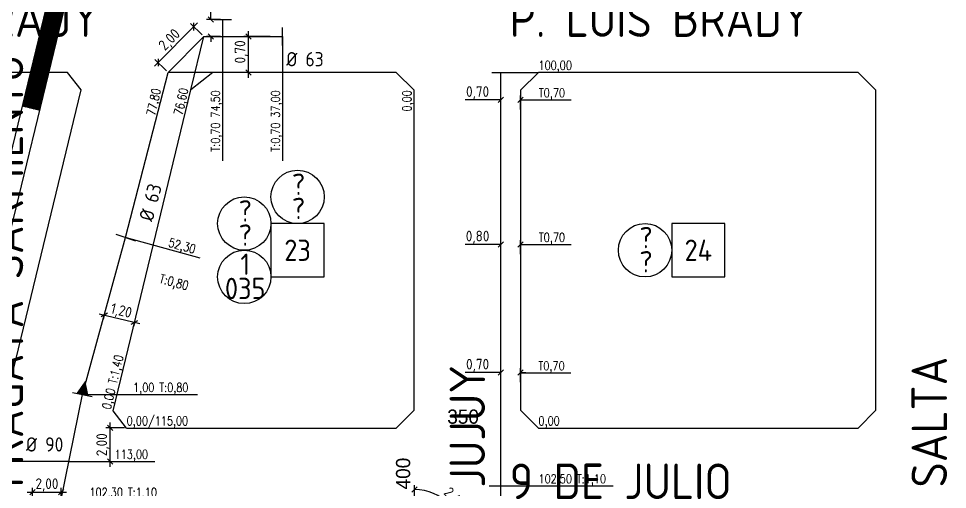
# Model space of a CAD drawing. Extents: x -48 to 13651, y -112 to 3468.
# Drawn here: x 2280.9 to 2542.3, y 1871.9 to 2004.3 of the extents above; entities that cross this region are included whole.
import ezdxf
from ezdxf.enums import TextEntityAlignment as Align

# ---------------------------------------------------------------- set-up
doc = ezdxf.new("R2010")
doc.units = 0
doc.header["$LTSCALE"] = 6
doc.header["$MEASUREMENT"] = 0
doc.layers.get('0').update_dxf_attribs({"linetype": 'CONTINUOUS'})
doc.layers.get('DEFPOINTS').update_dxf_attribs({"linetype": 'CONTINUOUS'})
for name, color, linetype in [('63', 171, 'CONTINUOUS'), ('90', 11, 'CONTINUOUS'), ('AMPLIACIONES', 2, 'CONTINUOUS'), ('CAS', 7, 'CONTINUOUS'), ('Caño 110mm', 170, 'CONTINUOUS'), ('COTA', 2, 'CONTINUOUS'), ('MANZANAS', 7, 'CONTINUOUS'), ('NUMCASA', 12, 'CONTINUOUS'), ('NUMERO-CROQUIS', 13, 'CONTINUOUS'), ('NUMERO-MANZANA', 4, 'CONTINUOUS'), ('PROGRESIVA', 60, 'CONTINUOUS'), ('REDUCCIONES', 13, 'CONTINUOUS'), ('ROTULO', 7, 'CONTINUOUS'), ('TXTDIAMETRO', 7, 'CONTINUOUS')]:
    doc.layers.add(name, color=color, linetype=linetype)
doc.layers.add('ATENCION', color=7, linetype='CONTINUOUS', plot=False)
doc.styles.add('ABADIMTCONDE', font='isocp.shx')
doc.styles.add('GEOSLAB703LTBT', font='isocp.shx', dxfattribs={"width": 0.9, "height": 8})
doc.styles.add('GOTHICE', font='GOTHICE.shx', dxfattribs={"height": 0.6})
doc.styles.add('ROMANS', font='romans.shx', dxfattribs={"width": 0.8, "height": 2.5})
doc.dimstyles.new('COTA02', dxfattribs={"dimtxt": 3, "dimasz": 1.5, "dimexe": 1.25, "dimexo": 0.625, "dimgap": 0.3, "dimtad": 1, "dimtoh": 1, "dimdsep": 46, "dimlunit": 6, "dimtxsty": 'ABADIMTCONDE', "dimblk1": 'OBLIQUE', "dimblk2": 'OBLIQUE', "dimsah": 1, "dimcen": 2.5, "dimdle": 1.5, "dimclrd": 60, "dimclre": 60, "dimclrt": 256, "dimadec": 0, "dimazin": 0, "dimtfac": 1, "dimtix": 1, "dimtofl": 0, "dimtmove": 0, "dimatfit": 0, "dimldrblk": 'OBLIQUE', "dimfxl": 1, "dimtolj": 1, "dimtzin": 0, "dimarcsym": 0})

# ---------------------------------------------------------------- blocks, each defined once
blk = doc.blocks.new('CUADRADO')
at = {"layer": 'NUMERO-MANZANA', "linetype": 'Continuous'}
blk.add_lwpolyline([(-7.5, -7.5), (7.5, -7.5), (7.5, 7.5), (-7.5, 7.5)], close=True, dxfattribs=at)
blk = doc.blocks.new('CUPLARED')
at = {"layer": 'REDUCCIONES'}
blk.add_lwpolyline([(4, 0, 0, 3.5, 0), (0, 0, 3.5, 3.5, 0)], format="xyseb", dxfattribs=at)
blk = doc.blocks.new('D63')
at = {"layer": 'TXTDIAMETRO', "color": 7, "ltscale": 0.1, "style": 'ABADIMTCONDE'}
blk.add_text('Ø 63', height=4, dxfattribs=at).set_placement((0, 0), align=Align.MIDDLE)
blk = doc.blocks.new('_OBLIQUE')
at = {"color": 0, "linetype": 'ByBlock'}
blk.add_line((-0.5, -0.5), (0.5, 0.5), dxfattribs=at)
blk = doc.blocks.new('*D246')
at = {"layer": 'COTA', "color": 60, "lineweight": -2, "transparency": 16777216}
for p, q in [((2392.35, 1868.66), (2392.35, 1873.06)), ((2402.97, 1858.03), (2407.37, 1858.03))]:
    blk.add_line(p, q, dxfattribs=at)
blk.add_arc((2392.35, 1858.03), 13.78, 360, 90, dxfattribs=at)
at = {"layer": 'DEFPOINTS', "color": 0, "transparency": 16777216}
for p in [(2392.35, 1868.03), (2404.28, 1864.92), (2392.35, 1858.03), (2402.35, 1858.03)]:
    blk.add_point(p, dxfattribs=at)
at = {"layer": 'COTA', "color": 60, "lineweight": -2, "transparency": 16777216, "xscale": 1.5, "yscale": 1.5, "zscale": 1.5}
for p, rotation in [((2392.35, 1871.81), 180.0000000000009), ((2406.12, 1858.03), 269.9999999999991)]:
    blk.add_blockref('_OBLIQUE', p, dxfattribs=dict(at, rotation=rotation))
at = {"layer": 'COTA', "transparency": 16777216, "insert": (2403.52, 1869.21), "char_height": 3, "attachment_point": 5, "rotation": 315, "style": 'ABADIMTCONDE'}
blk.add_mtext('\\A1;2,40', dxfattribs=at)
blk = doc.blocks.new('*D315')
at = {"layer": 'COTA', "color": 60, "lineweight": -2, "transparency": 16777216}
for p, q in [((2284.88, 1869.67), (2284.88, 1872.35)), ((2292.93, 1869.67), (2292.93, 1872.35)), ((2283.38, 1871.1), (2294.43, 1871.1))]:
    blk.add_line(p, q, dxfattribs=at)
at = {"layer": 'DEFPOINTS', "color": 0, "transparency": 16777216}
for p in [(2292.93, 1871.1), (2284.88, 1869.05), (2292.93, 1869.05)]:
    blk.add_point(p, dxfattribs=at)
at = {"layer": 'COTA', "color": 60, "lineweight": -2, "transparency": 16777216, "xscale": 1.5, "yscale": 1.5, "zscale": 1.5, "rotation": 180}
blk.add_blockref('_OBLIQUE', (2284.88, 1871.1), dxfattribs=at)
at = {"layer": 'COTA', "color": 60, "lineweight": -2, "transparency": 16777216, "xscale": 1.5, "yscale": 1.5, "zscale": 1.5}
blk.add_blockref('_OBLIQUE', (2292.93, 1871.1), dxfattribs=at)
at = {"layer": 'COTA', "transparency": 16777216, "insert": (2288.91, 1873.13), "char_height": 3, "attachment_point": 5, "style": 'ABADIMTCONDE'}
blk.add_mtext('\\A1;2,00', dxfattribs=at)
blk = doc.blocks.new('*D389')
at = {"layer": 'COTA', "color": 60, "lineweight": -2, "transparency": 16777216}
for p, q in [((2306.7, 1878.24), (2306.7, 1890.65)), ((2310.72, 1889.15), (2305.45, 1889.15)), ((2295.67, 1879.74), (2307.95, 1879.74))]:
    blk.add_line(p, q, dxfattribs=at)
at = {"layer": 'DEFPOINTS', "color": 0, "transparency": 16777216}
for p in [(2306.7, 1889.15), (2311.34, 1889.15), (2295.05, 1879.74)]:
    blk.add_point(p, dxfattribs=at)
at = {"layer": 'COTA', "color": 60, "lineweight": -2, "transparency": 16777216, "xscale": 1.5, "yscale": 1.5, "zscale": 1.5}
for p, rotation in [((2306.7, 1889.15), 90), ((2306.7, 1879.74), 270)]:
    blk.add_blockref('_OBLIQUE', p, dxfattribs=dict(at, rotation=rotation))
at = {"layer": 'COTA', "transparency": 16777216, "insert": (2304.67, 1884.44), "char_height": 3, "attachment_point": 5, "rotation": 90, "style": 'ABADIMTCONDE'}
blk.add_mtext('\\A1;2,00', dxfattribs=at)
blk = doc.blocks.new('*D1456')
at = {"layer": 'DEFPOINTS', "color": 0, "transparency": 16777216}
for p in [(2305.16, 1921.37), (2313.55, 1918.86), (2313.66, 1919.31)]:
    blk.add_point(p, dxfattribs=at)
at = {"layer": 'PROGRESIVA', "color": 60, "lineweight": -2, "transparency": 16777216}
for p, q in [((2303.6, 1921.28), (2315.01, 1918.51)), ((2305.02, 1920.76), (2304.76, 1919.71)), ((2313.52, 1918.7), (2313.26, 1917.65))]:
    blk.add_line(p, q, dxfattribs=at)
at = {"layer": 'PROGRESIVA', "color": 60, "lineweight": -2, "transparency": 16777216, "xscale": 1.5, "yscale": 1.5, "zscale": 1.5}
for p, rotation in [((2305.05, 1920.93), 166.3632747990543), ((2313.55, 1918.86), 346.3632747990543)]:
    blk.add_blockref('_OBLIQUE', p, dxfattribs=dict(at, rotation=rotation))
at = {"layer": 'PROGRESIVA', "transparency": 16777216, "insert": (2309.78, 1921.86), "char_height": 3, "attachment_point": 5, "rotation": 346.3633, "style": 'ABADIMTCONDE'}
blk.add_mtext('\\A1;1,20', dxfattribs=at)
blk = doc.blocks.new('Ø90')
at = {"layer": 'TXTDIAMETRO', "color": 7, "ltscale": 0.1, "style": 'ABADIMTCONDE'}
blk.add_text('Ø 90', height=4, dxfattribs=at).set_placement((0, 0), align=Align.MIDDLE)
blk = doc.blocks.new('*D1739')
at = {"layer": 'DEFPOINTS', "color": 0, "transparency": 16777216}
for p in [(2330.25, 2002.03), (2333.05, 1999.24), (2323.01, 1989.15)]:
    blk.add_point(p, dxfattribs=at)
at = {"layer": 'ROTULO', "color": 60, "lineweight": -2, "transparency": 16777216}
for p, q in [((2319.14, 1990.88), (2331.3, 2003.1)), ((2332.61, 1999.68), (2329.36, 2002.92)), ((2322.56, 1989.59), (2319.31, 1992.82))]:
    blk.add_line(p, q, dxfattribs=at)
at = {"layer": 'ROTULO', "color": 60, "lineweight": -2, "transparency": 16777216, "xscale": 1.5, "yscale": 1.5, "zscale": 1.5}
for p, rotation in [((2330.25, 2002.03), 45.12661943048975), ((2320.2, 1991.94), 225.1266194304897)]:
    blk.add_blockref('_OBLIQUE', p, dxfattribs=dict(at, rotation=rotation))
at = {"layer": 'ROTULO', "transparency": 16777216, "insert": (2323.56, 1998.19), "char_height": 3, "attachment_point": 5, "rotation": 45.1266, "style": 'ABADIMTCONDE'}
blk.add_mtext('\\A1;2,00', dxfattribs=at)
blk = doc.blocks.new('*D1740')
at = {"layer": 'DEFPOINTS', "color": 0, "transparency": 16777216}
for p in [(2345.62, 1999.24), (2352.4, 1999.24), (2352.4, 1989.15)]:
    blk.add_point(p, dxfattribs=at)
at = {"layer": 'ROTULO', "color": 60, "lineweight": -2, "transparency": 16777216}
for p, q in [((2345.62, 1987.65), (2345.62, 2000.74)), ((2351.78, 1999.24), (2344.37, 1999.24)), ((2351.78, 1989.15), (2344.37, 1989.15))]:
    blk.add_line(p, q, dxfattribs=at)
at = {"layer": 'ROTULO', "color": 60, "lineweight": -2, "transparency": 16777216, "xscale": 1.5, "yscale": 1.5, "zscale": 1.5}
for p, rotation in [((2345.62, 1999.24), 90), ((2345.62, 1989.15), 270)]:
    blk.add_blockref('_OBLIQUE', p, dxfattribs=dict(at, rotation=rotation))
at = {"layer": 'ROTULO', "transparency": 16777216, "insert": (2343.6, 1994.92), "char_height": 3, "attachment_point": 5, "rotation": 90, "style": 'ABADIMTCONDE'}
blk.add_mtext('\\A1;0,70', dxfattribs=at)
blk = doc.blocks.new('*D1741')
at = {"layer": 'DEFPOINTS', "color": 0, "transparency": 16777216}
for p in [(2335.08, 2004), (2338.34, 2004), (2338.34, 1999.24)]:
    blk.add_point(p, dxfattribs=at)
at = {"layer": 'ROTULO', "color": 60, "lineweight": -2, "transparency": 16777216}
for p, q in [((2335.08, 2004), (2335.08, 2007)), ((2335.08, 2007), (2341.23, 2007)), ((2337.72, 2004), (2333.83, 2004)), ((2337.72, 1999.24), (2333.83, 1999.24)), ((2335.08, 1999.24), (2335.08, 1997.74))]:
    blk.add_line(p, q, dxfattribs=at)
at = {"layer": 'ROTULO', "color": 60, "lineweight": -2, "transparency": 16777216, "xscale": 1.5, "yscale": 1.5, "zscale": 1.5}
for p, rotation in [((2335.08, 2004), 270), ((2335.08, 1999.24), 90)]:
    blk.add_blockref('_OBLIQUE', p, dxfattribs=dict(at, rotation=rotation))
at = {"layer": 'ROTULO', "transparency": 16777216, "insert": (2338.31, 2009.03), "char_height": 3, "attachment_point": 5, "style": 'ABADIMTCONDE'}
blk.add_mtext('\\A1;1,00', dxfattribs=at)
blk = doc.blocks.new('*D1742')
at = {"layer": 'DEFPOINTS', "color": 0, "transparency": 16777216}
for p in [(2422.23, 1981.4), (2416.64, 1978.07), (2422.23, 1978.07)]:
    blk.add_point(p, dxfattribs=at)
at = {"layer": 'ROTULO', "color": 60, "lineweight": -2, "transparency": 16777216}
for p, q in [((2416.64, 1978.7), (2416.64, 1982.65)), ((2422.23, 1978.7), (2422.23, 1982.65)), ((2416.64, 1981.4), (2406.59, 1981.4)), ((2422.23, 1981.4), (2423.73, 1981.4))]:
    blk.add_line(p, q, dxfattribs=at)
at = {"layer": 'ROTULO', "color": 60, "lineweight": -2, "transparency": 16777216, "xscale": 1.5, "yscale": 1.5, "zscale": 1.5}
blk.add_blockref('_OBLIQUE', (2416.64, 1981.4), dxfattribs=at)
at = {"layer": 'ROTULO', "color": 60, "lineweight": -2, "transparency": 16777216, "xscale": 1.5, "yscale": 1.5, "zscale": 1.5, "rotation": 180}
blk.add_blockref('_OBLIQUE', (2422.23, 1981.4), dxfattribs=at)
at = {"layer": 'ROTULO', "transparency": 16777216, "insert": (2410.11, 1983.42), "char_height": 3, "attachment_point": 5, "style": 'ABADIMTCONDE'}
blk.add_mtext('\\A1;0,70', dxfattribs=at)
blk = doc.blocks.new('*D1743')
at = {"layer": 'DEFPOINTS', "color": 0, "transparency": 16777216}
for p in [(2422.23, 1940.76), (2416.64, 1937.43), (2422.23, 1937.43)]:
    blk.add_point(p, dxfattribs=at)
at = {"layer": 'ROTULO', "color": 60, "lineweight": -2, "transparency": 16777216}
for p, q in [((2416.64, 1940.76), (2406.59, 1940.76)), ((2416.64, 1938.06), (2416.64, 1942.01)), ((2422.23, 1938.06), (2422.23, 1942.01)), ((2422.23, 1940.76), (2423.73, 1940.76))]:
    blk.add_line(p, q, dxfattribs=at)
at = {"layer": 'ROTULO', "color": 60, "lineweight": -2, "transparency": 16777216, "xscale": 1.5, "yscale": 1.5, "zscale": 1.5}
blk.add_blockref('_OBLIQUE', (2416.64, 1940.76), dxfattribs=at)
at = {"layer": 'ROTULO', "color": 60, "lineweight": -2, "transparency": 16777216, "xscale": 1.5, "yscale": 1.5, "zscale": 1.5, "rotation": 180}
blk.add_blockref('_OBLIQUE', (2422.23, 1940.76), dxfattribs=at)
at = {"layer": 'ROTULO', "transparency": 16777216, "insert": (2410.11, 1942.79), "char_height": 3, "attachment_point": 5, "style": 'ABADIMTCONDE'}
blk.add_mtext('\\A1;0,80', dxfattribs=at)
blk = doc.blocks.new('*D1744')
at = {"layer": 'DEFPOINTS', "color": 0, "transparency": 16777216}
for p in [(2422.23, 1904.74), (2416.64, 1901.41), (2422.23, 1901.41)]:
    blk.add_point(p, dxfattribs=at)
at = {"layer": 'ROTULO', "color": 60, "lineweight": -2, "transparency": 16777216}
for p, q in [((2416.64, 1902.04), (2416.64, 1905.99)), ((2422.23, 1902.04), (2422.23, 1905.99)), ((2416.64, 1904.74), (2406.59, 1904.74)), ((2422.23, 1904.74), (2423.73, 1904.74))]:
    blk.add_line(p, q, dxfattribs=at)
at = {"layer": 'ROTULO', "color": 60, "lineweight": -2, "transparency": 16777216, "xscale": 1.5, "yscale": 1.5, "zscale": 1.5}
blk.add_blockref('_OBLIQUE', (2416.64, 1904.74), dxfattribs=at)
at = {"layer": 'ROTULO', "color": 60, "lineweight": -2, "transparency": 16777216, "xscale": 1.5, "yscale": 1.5, "zscale": 1.5, "rotation": 180}
blk.add_blockref('_OBLIQUE', (2422.23, 1904.74), dxfattribs=at)
at = {"layer": 'ROTULO', "transparency": 16777216, "insert": (2410.11, 1906.76), "char_height": 3, "attachment_point": 5, "style": 'ABADIMTCONDE'}
blk.add_mtext('\\A1;0,70', dxfattribs=at)

msp = doc.modelspace()

# ---------------------------------------------------------------- hatches: boundary and pattern name
at = {"layer": 'MANZANAS', "ltscale": 0.1}
h = msp.add_hatch(dxfattribs=at)
h.set_pattern_fill('ANSI37', color=256, style=0)
h.paths.add_polyline_path([(2322.222, 2124.254), (2317.363, 2125.433), (2305.575, 2076.842), (2310.434, 2075.663)])
h.paths.add_polyline_path([(2298.646, 2027.073), (2293.787, 2028.252), (2281.999, 1979.661), (2286.858, 1978.482)])

# ---------------------------------------------------------------- linework, layer by layer
at = {"layer": '63', "ltscale": 0.1}
msp.add_line((2416.642, 1856.359), (2416.642, 1872.845), dxfattribs=at)
at = {"layer": '90', "ltscale": 0.1}
for p, q in [((2292.927, 1869.048), (2298.901, 1898.555)), ((2295.046, 1879.74), (2267.665, 1879.74))]:
    msp.add_line(p, q, dxfattribs=at)
at = {"layer": 'CAS', "ltscale": 0.1}
for p, q in [((2335.844, 2004.004), (2340.844, 2004.004)), ((2355.234, 1996.738), (2355.234, 2001.738)), ((2414.142, 1989.145), (2419.142, 1989.145)), ((2308.255, 1943.652), (2313.795, 1941.808)), ((2296.143, 1899.113), (2301.658, 1897.997)), ((2413.334, 1872.845), (2419.951, 1872.845))]:
    msp.add_line(p, q, dxfattribs=at)
at = {"layer": 'Caño 110mm', "ltscale": 0.1}
for p, q in [((2338.344, 2004.004), (2338.344, 1999.238)), ((2298.901, 1898.555), (2311.025, 1942.73))]:
    msp.add_line(p, q, dxfattribs=at)
at = {"layer": 'Caño 110mm'}
for p, q in [((2323.006, 1989.145), (2333.053, 1999.238)), ((2333.053, 1999.238), (2355.234, 1999.238)), ((2311.025, 1942.73), (2323.006, 1989.145)), ((2416.642, 1872.845), (2416.642, 1989.145))]:
    msp.add_line(p, q, dxfattribs=at)
at = {"layer": 'MANZANAS', "ltscale": 0.1}
msp.add_line((1783.46, -75.287), (2599.685, 3289.145), dxfattribs=at)
at = {"layer": 'MANZANAS'}
for p, q in [((1788.605, -75.287), (2604.83, 3289.145)), ((2284.3, 1989.145), (2167.234, 1989.145)), ((2294.735, 1989.145), (2289.445, 1989.145)), ((2298.556, 1984.286), (2294.735, 1989.145)), ((2335.605, 1989.145), (2329.426, 1984.286)), ((2387.234, 1989.145), (2335.605, 1989.145)), ((2387.234, 1989.145), (2392.234, 1984.145)), ((2427.234, 1989.145), (2422.234, 1984.145)), ((2517.234, 1989.145), (2427.234, 1989.145)), ((2517.234, 1989.145), (2522.234, 1984.145)), ((2276.653, 1894.004), (2298.556, 1984.286)), ((2307.523, 1894.004), (2329.426, 1984.286)), ((2392.234, 1894.145), (2392.234, 1984.145)), ((2422.234, 1984.145), (2422.234, 1894.145)), ((2522.234, 1894.145), (2522.234, 1984.145)), ((2311.344, 1889.145), (2307.523, 1894.004)), ((2387.234, 1889.145), (2392.234, 1894.145)), ((2427.234, 1889.145), (2422.234, 1894.145)), ((2522.234, 1894.145), (2517.234, 1889.145)), ((2311.344, 1889.145), (2387.234, 1889.145)), ((2427.234, 1889.145), (2517.234, 1889.145))]:
    msp.add_line(p, q, dxfattribs=at)
at = {"layer": 'NUMERO-CROQUIS'}
for centre in [(2359.446, 1954.145), (2344.446, 1946.645), (2457.234, 1939.145), (2344.446, 1931.645)]:
    msp.add_circle(centre, 7.5, dxfattribs=at)
at = {"layer": 'PROGRESIVA'}
for p, q in [((2329.426, 1984.286), (2333.053, 1999.238)), ((2338.344, 1999.238), (2338.344, 1964.304)), ((2355.234, 1999.238), (2355.234, 1964.304)), ((2335.605, 1989.145), (2323.006, 1989.145)), ((2419.142, 1989.145), (2427.234, 1989.145)), ((2422.234, 1981.398), (2436.449, 1981.398)), ((2332.021, 1936.949), (2311.348, 1942.622)), ((2422.234, 1940.762), (2436.449, 1940.762)), ((2422.11, 1904.616), (2436.326, 1904.616)), ((2298.901, 1898.555), (2331.29, 1898.555)), ((2295.046, 1879.74), (2319.233, 1879.74)), ((2416.642, 1872.845), (2448.31, 1872.845))]:
    msp.add_line(p, q, dxfattribs=at)

# ---------------------------------------------------------------- block references
at = {"layer": 'AMPLIACIONES', "ltscale": 0.1}
for name, p in [('D63', (2361.53, 1992.87)), ('CUADRADO', (2472.234, 1939.145))]:
    msp.add_blockref(name, p, dxfattribs=at)
for name, p, rotation in [('D63', (2318.042, 1952.613), 75.28135688382483), ('CUPLARED', (2298.901, 1898.555), 78.27767405189718)]:
    msp.add_blockref(name, p, dxfattribs=dict(at, rotation=rotation))
at = {"layer": 'COTA'}
msp.add_blockref('Ø90', (2288.28, 1884.527), dxfattribs=at)
at = {"layer": 'NUMERO-MANZANA', "ltscale": 0.1}
msp.add_blockref('CUADRADO', (2359.446, 1939.145), dxfattribs=at)

# ---------------------------------------------------------------- texts
at = {"layer": 'ATENCION', "style": 'GEOSLAB703LTBT'}
for s, p in [('P. LUIS BRADY', (2219.141, 2004.145)), ('P. LUIS BRADY', (2419.141, 2004.145)), ('9 DE JULIO', (2419.141, 1874.145))]:
    msp.add_text(s, height=10, dxfattribs=at).set_placement(p, align=Align.MIDDLE_LEFT)
for s, p in [('FRAGATA SARMIENTO', (2277.234, 1872.415)), ('SALTA', (2537.234, 1872.415)), ('JUJUY', (2407.234, 1872.415))]:
    msp.add_text(s, height=10, rotation=90, dxfattribs=at).set_placement(p, align=Align.MIDDLE_LEFT)
at = {"layer": 'NUMCASA', "color": 12, "linetype": 'Continuous', "style": 'GOTHICE'}
msp.add_text('350', height=4, dxfattribs=at).set_placement((2406.029, 1889.145), align=Align.BOTTOM_CENTER)
msp.add_text('400', height=4, rotation=90, dxfattribs=at).set_placement((2392.34, 1876.329), align=Align.BOTTOM_CENTER)
at = {"layer": 'NUMERO-CROQUIS', "style": 'GEOSLAB703LTBT'}
for s, p in [('?', (2359.711, 1957.703)), ('?', (2344.711, 1950.203)), ('?', (2359.711, 1950.904)), ('?', (2344.711, 1943.404)), ('?', (2457.499, 1942.703)), ('1', (2344.711, 1935.203)), ('?', (2457.499, 1935.904)), ('035', (2344.711, 1928.404))]:
    msp.add_text(s, height=6, dxfattribs=at).set_placement(p, align=Align.MIDDLE)
at = {"layer": 'NUMERO-MANZANA', "style": 'GEOSLAB703LTBT'}
for s, p in [('23', (2359.446, 1939.145)), ('24', (2472.234, 1939.145))]:
    msp.add_text(s, height=6, dxfattribs=at).set_placement(p, align=Align.MIDDLE)
at = {"layer": 'PROGRESIVA', "style": 'ROMANS', "width": 0.8}
for s, p in [('100,00', (2427.234, 1989.145)), ('T0,70', (2427.357, 1981.398)), ('T0,70', (2427.357, 1940.762)), ('T0,70', (2427.234, 1904.616)), ('1,00 T:0,80', (2313.148, 1898.555)), ('0,00/115,00', (2311.344, 1889.145)), ('0,00', (2427.234, 1889.145)), ('113,00', (2307.949, 1879.74)), ('102,50 T:1,10', (2427.234, 1872.845)), ('102,30 T:1,10', (2300.859, 1869.048))]:
    msp.add_text(s, height=2.5, dxfattribs=at).set_placement(p, align=Align.BOTTOM_LEFT)
for s, rotation, p in [('77,80', 77.55854, (2321.721, 1984.17)), ('76,60', 77.55854, (2329.426, 1984.286)), ('T:0,70 74,50', 90, (2338.344, 1984.152)), ('T:0,70 37,00', 90, (2355.234, 1984.152)), ('0,00', 90, (2392.234, 1984.145))]:
    msp.add_text(s, height=2.5, rotation=rotation, dxfattribs=at).set_placement(p, align=Align.BOTTOM_RIGHT)
for s, rotation, p in [('52,30', 344.65279, (2322.718, 1939.502)), ('T:0,80', 344.65279, (2320.212, 1929.331)), ('0,00 T:1,40', 76.36327, (2307.523, 1894.004))]:
    msp.add_text(s, height=2.5, rotation=rotation, dxfattribs=at).set_placement(p, align=Align.BOTTOM_LEFT)

# ---------------------------------------------------------------- dimensions: what is measured, and where the dimension line sits
at = {"layer": 'COTA'}
dim = msp.add_linear_dim(base=(2306.699, 1889.145), p1=(2295.046, 1879.74), p2=(2311.344, 1889.145), angle=90, text='2,00', dimstyle='COTA02', dxfattribs=at)
dim.commit()
dim.dimension.update_dxf_attribs({"geometry": '*D389', "text_midpoint": (2304.674, 1884.443)})
dim = msp.add_linear_dim(base=(2292.927, 1871.105), p1=(2284.883, 1869.048), p2=(2292.927, 1869.048), text='2,00', dimstyle='COTA02', dxfattribs=at)
dim.commit()
dim.dimension.update_dxf_attribs({"geometry": '*D315', "text_midpoint": (2288.905, 1873.13)})
dim = msp.add_angular_dim_3p(base=(2404.276, 1864.92), center=(2392.345, 1858.032), p1=(2402.345, 1858.032), p2=(2392.345, 1868.032), text='2,40', dimstyle='COTA02', override={"dimadec": 4}, dxfattribs=at)
dim.commit()
dim.dimension.update_dxf_attribs({"geometry": '*D246', "text_midpoint": (2403.518, 1869.205)})
at = {"layer": 'PROGRESIVA'}
dim = msp.add_aligned_dim(p1=(2305.163, 1921.372), p2=(2313.662, 1919.31), distance=-0.458, text='1,20', dimstyle='COTA02', dxfattribs=at)
dim.commit()
dim.dimension.update_dxf_attribs({"geometry": '*D1456', "text_midpoint": (2309.782, 1921.863)})
at = {"layer": 'ROTULO'}
for base, p1, p2, angle, text, picture, middle, dimtype in [((2335.08, 2004.004), (2338.344, 1999.238), (2338.344, 2004.004), 90, '1,00', '*D1741', (2338.306, 2007.004), 160), ((2330.245, 2002.033), (2323.006, 1989.145), (2333.053, 1999.238), 45.12662, '2,00', '*D1739', (2324.993, 1996.757), 161), ((2345.624, 1999.238), (2352.401, 1989.145), (2352.401, 1999.238), 90, '0,70', '*D1740', (2345.624, 1994.924), 160)]:
    dim = msp.add_linear_dim(base=base, p1=p1, p2=p2, angle=angle, text=text, dimstyle='COTA02', dxfattribs=at)
    dim.commit()
    dim.dimension.update_dxf_attribs({"geometry": picture, "text_midpoint": middle, "dimtype": dimtype})
for base, p1, p2, text, picture, middle in [((2422.234, 1981.398), (2416.642, 1978.071), (2422.234, 1978.071), '0,70', '*D1742', (2410.115, 1981.398)), ((2422.234, 1940.762), (2416.642, 1937.434), (2422.234, 1937.434), '0,80', '*D1743', (2410.115, 1940.762)), ((2422.234, 1904.739), (2416.642, 1901.411), (2422.234, 1901.411), '0,70', '*D1744', (2410.115, 1904.739))]:
    dim = msp.add_linear_dim(base=base, p1=p1, p2=p2, text=text, dimstyle='COTA02', dxfattribs=at)
    dim.commit()
    dim.dimension.update_dxf_attribs({"geometry": picture, "text_midpoint": middle, "dimtype": 160})

doc.saveas('drawing.dxf')
